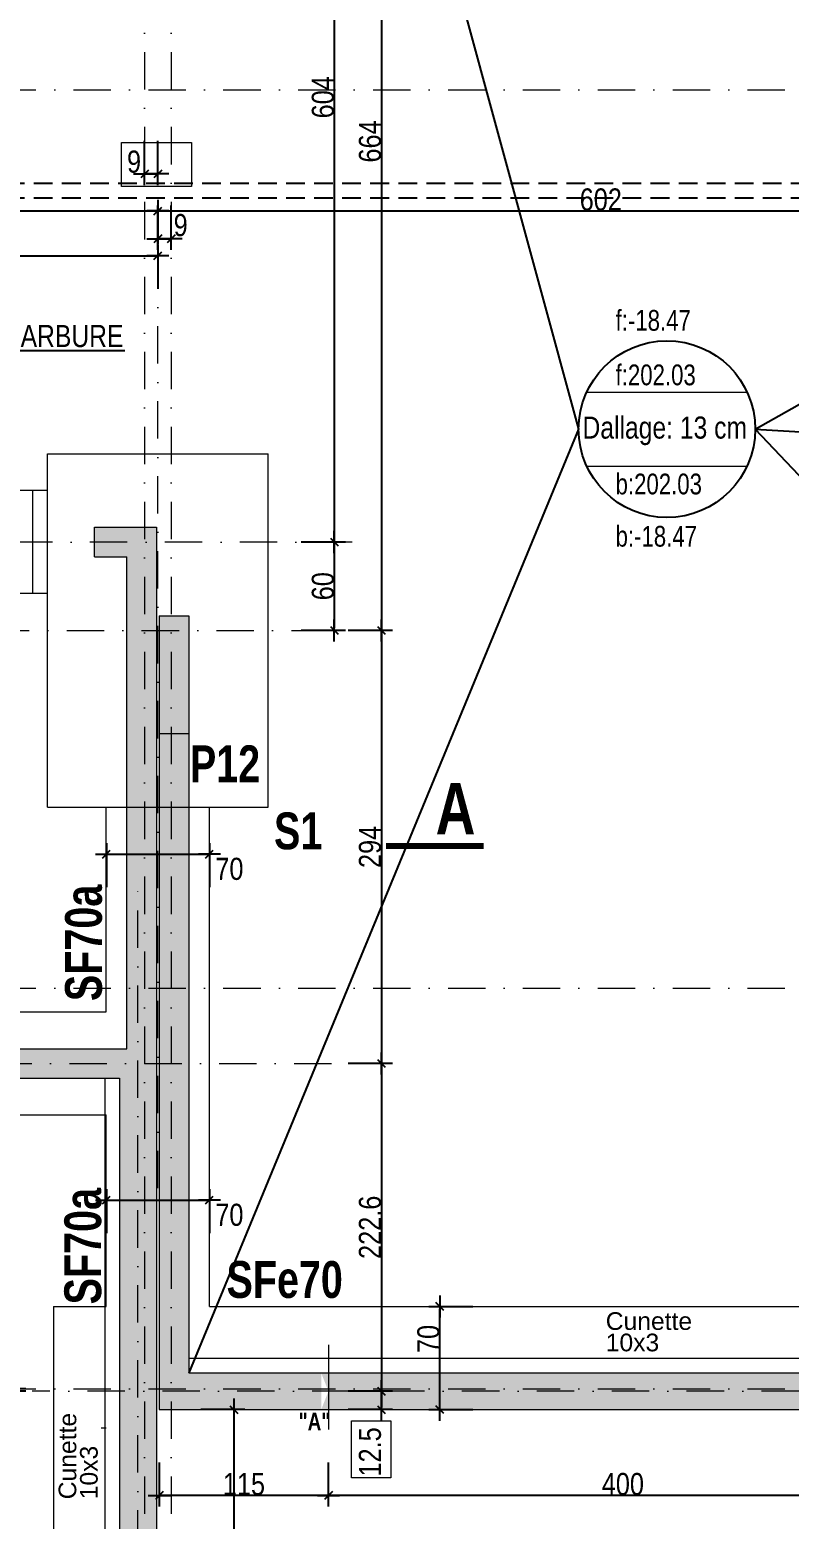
# Model space of a CAD drawing. Header units: centimetres. Extents: x -14085 to 643619, y -47998 to 35592.
# Drawn here: x 55067 to 55583, y 3173 to 4184 of the extents above; entities that cross this region are included whole.
import ezdxf
from ezdxf.enums import TextEntityAlignment as Align

# ---------------------------------------------------------------- set-up
doc = ezdxf.new("R2010")
doc.units = ezdxf.units.CM
doc.header["$PDMODE"] = 1
doc.header["$PDSIZE"] = -2
doc.linetypes.add('CACHEX2', pattern=[19.05, 12.7, -6.35])
doc.linetypes.add('TIRETPTX2', pattern=[50.8, 25.4, -12.7, 0, -12.7])
for name, color, linetype in [('01_cote_gen', 4, 'Continuous'), ('01_murs_sup', 2, 'CACHEX2'), ('01_poch_murs', 253, 'Continuous'), ('01_poch_poteaux', 250, 'Continuous'), ('01_texte', 230, 'Continuous'), ('AA_COTES', 2, 'Continuous')]:
    doc.layers.add(name, color=color, linetype=linetype)
for name, color, linetype, lineweight in [('01_murs_coup', 5, 'Continuous', 60), ('01_sem', 42, 'Continuous', 15), ('01_tram_axes', 2, 'TIRETPTX2', 9)]:
    doc.layers.add(name, color=color, linetype=linetype, lineweight=lineweight)
doc.styles.add('Eurostile', font='')
doc.styles.add('impact', font='impact.ttf')
doc.styles.add('MATTE_TXT', font='arial.ttf')
doc.styles.add('STYLE2', font='ARIALN.TTF')
doc.styles.get('Eurostile').set_extended_font_data('Eurostile')
doc.dimstyles.new('JB50', dxfattribs={"dimscale": 0.1, "dimtxt": 150, "dimasz": 15, "dimexe": 0.1, "dimexo": 0.1, "dimgap": 0.09, "dimtad": 1, "dimdec": 1, "dimdsep": 46, "dimtxsty": 'STYLE2', "dimblk1": 'BOND_G', "dimblk2": 'BOND_D', "dimsah": 1, "dimcen": 1.5, "dimdle": 0.01, "dimse1": 1, "dimse2": 1, "dimclrd": 4, "dimclre": 2, "dimclrt": 6, "dimazin": 2, "dimtfac": 2.333333, "dimtdec": 1, "dimtix": 1, "dimtmove": 2, "dimatfit": 3, "dimldrblk": 'BOND_G', "dimfxl": 1, "dimtolj": 1, "dimtzin": 0, "dimarcsym": 0})

# ---------------------------------------------------------------- blocks, each defined once
blk = doc.blocks.new('BOND_G')
at = {"layer": 'AA_COTES', "color": 0}
for p, q in [((0, -5), (0, 15)), ((5, 0), (-5, 0)), ((1.77, 1.77), (-1.77, -1.77))]:
    blk.add_line(p, q, dxfattribs=at)
blk = doc.blocks.new('BOND_D')
at = {"layer": 'AA_COTES', "color": 0}
for p, q in [((5, 0), (-5, 0)), ((-1.77, -1.77), (1.77, 1.77)), ((0, 5), (0, -15))]:
    blk.add_line(p, q, dxfattribs=at)
blk = doc.blocks.new('*D1562')
at = {"layer": '01_cote_gen', "color": 4, "lineweight": -2, "transparency": 16777216}
blk.add_line((55120.4, 3389.6), (55187.4, 3389.6), dxfattribs=at)
at = {"layer": 'Defpoints', "color": 0, "lineweight": 0, "transparency": 16777216}
for p in [(55118.9, 3392.9), (55188.9, 3392.9), (55188.9, 3389.6)]:
    blk.add_point(p, dxfattribs=at)
at = {"layer": '01_cote_gen', "color": 4, "lineweight": -2, "transparency": 16777216, "xscale": 1.5, "yscale": 1.5, "zscale": 1.5, "rotation": 180}
blk.add_blockref('BOND_G', (55118.9, 3389.6), dxfattribs=at)
at = {"layer": '01_cote_gen', "color": 4, "lineweight": -2, "transparency": 16777216, "xscale": 1.5, "yscale": 1.5, "zscale": 1.5}
blk.add_blockref('BOND_D', (55188.9, 3389.6), dxfattribs=at)
at = {"layer": '01_cote_gen', "color": 6, "lineweight": 0, "transparency": 16777216, "insert": (55202.5, 3379.5), "char_height": 15, "attachment_point": 5, "style": 'STYLE2'}
blk.add_mtext('\\A1;70', dxfattribs=at)
blk = doc.blocks.new('*D1568')
at = {"layer": '01_cote_gen', "color": 4, "lineweight": -2, "transparency": 16777216}
blk.add_line((55120.4, 3624.5), (55187.4, 3624.5), dxfattribs=at)
at = {"layer": 'Defpoints', "color": 0, "lineweight": 0, "transparency": 16777216}
for p in [(55118.9, 3627.8), (55188.9, 3627.8), (55188.9, 3624.5)]:
    blk.add_point(p, dxfattribs=at)
at = {"layer": '01_cote_gen', "color": 4, "lineweight": -2, "transparency": 16777216, "xscale": 1.5, "yscale": 1.5, "zscale": 1.5, "rotation": 180}
blk.add_blockref('BOND_G', (55118.9, 3624.5), dxfattribs=at)
at = {"layer": '01_cote_gen', "color": 4, "lineweight": -2, "transparency": 16777216, "xscale": 1.5, "yscale": 1.5, "zscale": 1.5}
blk.add_blockref('BOND_D', (55188.9, 3624.5), dxfattribs=at)
at = {"layer": '01_cote_gen', "color": 6, "lineweight": 0, "transparency": 16777216, "insert": (55202.5, 3614.4), "char_height": 15, "attachment_point": 5, "style": 'STYLE2'}
blk.add_mtext('\\A1;70', dxfattribs=at)
blk = doc.blocks.new('*D1597')
at = {"layer": '01_cote_gen', "color": 4, "lineweight": -2, "transparency": 16777216}
blk.add_line((54543.4, 4061.2), (55152.4, 4061.2), dxfattribs=at)
at = {"layer": 'Defpoints', "color": 0, "lineweight": 0, "transparency": 16777216}
for p in [(55153.9, 4061.2), (54541.9, 4053.6), (55153.9, 4040.7)]:
    blk.add_point(p, dxfattribs=at)
at = {"layer": '01_cote_gen', "color": 4, "lineweight": -2, "transparency": 16777216, "xscale": 1.5, "yscale": 1.5, "zscale": 1.5, "rotation": 180}
blk.add_blockref('BOND_G', (54541.9, 4061.2), dxfattribs=at)
at = {"layer": '01_cote_gen', "color": 4, "lineweight": -2, "transparency": 16777216, "xscale": 1.5, "yscale": 1.5, "zscale": 1.5}
blk.add_blockref('BOND_D', (55153.9, 4061.2), dxfattribs=at)
at = {"layer": '01_cote_gen', "color": 6, "lineweight": 0, "transparency": 16777216, "insert": (54847.9, 4068.9), "char_height": 15, "attachment_point": 5, "style": 'STYLE2'}
blk.add_mtext('\\A1;612', dxfattribs=at)
blk = doc.blocks.new('*D1600')
at = {"layer": '01_cote_gen', "color": 4, "lineweight": -2, "transparency": 16777216}
blk.add_line((54940.4, 4030.8), (55152.4, 4030.8), dxfattribs=at)
at = {"layer": 'Defpoints', "color": 0, "lineweight": 0, "transparency": 16777216}
for p in [(55153.9, 4030.8), (54938.9, 4023.3), (55153.9, 4013.5)]:
    blk.add_point(p, dxfattribs=at)
at = {"layer": '01_cote_gen', "color": 4, "lineweight": -2, "transparency": 16777216, "xscale": 1.5, "yscale": 1.5, "zscale": 1.5, "rotation": 180}
blk.add_blockref('BOND_G', (54938.9, 4030.8), dxfattribs=at)
at = {"layer": '01_cote_gen', "color": 4, "lineweight": -2, "transparency": 16777216, "xscale": 1.5, "yscale": 1.5, "zscale": 1.5}
blk.add_blockref('BOND_D', (55153.9, 4030.8), dxfattribs=at)
at = {"layer": '01_cote_gen', "color": 6, "lineweight": 0, "transparency": 16777216, "insert": (55046.4, 4038.5), "char_height": 15, "attachment_point": 5, "style": 'STYLE2'}
blk.add_mtext('\\A1;215', dxfattribs=at)
blk = doc.blocks.new('*D1601')
at = {"layer": '01_cote_gen', "color": 4, "lineweight": -2, "transparency": 16777216}
blk.add_line((55152.4, 4086.3), (55146.4, 4086.3), dxfattribs=at)
at = {"layer": 'Defpoints', "color": 0, "lineweight": 0, "transparency": 16777216}
for p in [(55153.9, 4105.5), (55144.9, 4094.3), (55144.9, 4086.3)]:
    blk.add_point(p, dxfattribs=at)
at = {"layer": '01_cote_gen', "color": 4, "lineweight": -2, "transparency": 16777216, "xscale": 1.5, "yscale": 1.5, "zscale": 1.5, "rotation": 180}
blk.add_blockref('BOND_D', (55144.9, 4086.3), dxfattribs=at)
at = {"layer": '01_cote_gen', "color": 4, "lineweight": -2, "transparency": 16777216, "xscale": 1.5, "yscale": 1.5, "zscale": 1.5}
blk.add_blockref('BOND_G', (55153.9, 4086.3), dxfattribs=at)
at = {"layer": '01_cote_gen', "color": 6, "lineweight": 0, "transparency": 16777216, "insert": (55137.7, 4094.6), "char_height": 15, "attachment_point": 5, "style": 'STYLE2'}
blk.add_mtext('\\A1;9', dxfattribs=at)
blk = doc.blocks.new('*D1602')
at = {"layer": '01_cote_gen', "color": 4, "lineweight": -2, "transparency": 16777216}
blk.add_line((55161.4, 4042.3), (55155.4, 4042.3), dxfattribs=at)
at = {"layer": 'Defpoints', "color": 0, "lineweight": 0, "transparency": 16777216}
for p in [(55153.9, 4085.7), (55162.9, 4085.7), (55153.9, 4042.3)]:
    blk.add_point(p, dxfattribs=at)
at = {"layer": '01_cote_gen', "color": 4, "lineweight": -2, "transparency": 16777216, "xscale": 1.5, "yscale": 1.5, "zscale": 1.5, "rotation": 180}
blk.add_blockref('BOND_D', (55153.9, 4042.3), dxfattribs=at)
at = {"layer": '01_cote_gen', "color": 4, "lineweight": -2, "transparency": 16777216, "xscale": 1.5, "yscale": 1.5, "zscale": 1.5}
blk.add_blockref('BOND_G', (55162.9, 4042.3), dxfattribs=at)
at = {"layer": '01_cote_gen', "color": 6, "lineweight": 0, "transparency": 16777216, "insert": (55169.4, 4051.5), "char_height": 15, "attachment_point": 5, "style": 'STYLE2'}
blk.add_mtext('\\A1;9', dxfattribs=at)
blk = doc.blocks.new('*D1603')
at = {"layer": '01_cote_gen', "color": 4, "lineweight": -2, "transparency": 16777216}
blk.add_line((55155.4, 4061.2), (55754.4, 4061.2), dxfattribs=at)
at = {"layer": 'Defpoints', "color": 0, "lineweight": 0, "transparency": 16777216}
for p in [(55153.9, 4056.2), (55755.9, 4061.2), (55755.9, 4006)]:
    blk.add_point(p, dxfattribs=at)
at = {"layer": '01_cote_gen', "color": 4, "lineweight": -2, "transparency": 16777216, "xscale": 1.5, "yscale": 1.5, "zscale": 1.5, "rotation": 180}
blk.add_blockref('BOND_G', (55153.9, 4061.2), dxfattribs=at)
at = {"layer": '01_cote_gen', "color": 4, "lineweight": -2, "transparency": 16777216, "xscale": 1.5, "yscale": 1.5, "zscale": 1.5}
blk.add_blockref('BOND_D', (55755.9, 4061.2), dxfattribs=at)
at = {"layer": '01_cote_gen', "color": 6, "lineweight": 0, "transparency": 16777216, "insert": (55454.9, 4068.9), "char_height": 15, "attachment_point": 5, "style": 'STYLE2'}
blk.add_mtext('\\A1;602', dxfattribs=at)
blk = doc.blocks.new('*D1699')
at = {"layer": '01_cote_gen', "color": 4, "lineweight": -2, "transparency": 16777216}
for p, q in [((55056.7, 3262.9), (55056.7, 3264.4)), ((55056.7, 3259.8), (55056.7, 3261.4)), ((55056.7, 3258.3), (55056.7, 3256.8))]:
    blk.add_line(p, q, dxfattribs=at)
at = {"layer": 'Defpoints', "color": 0, "lineweight": 0, "transparency": 16777216}
for p in [(55056.7, 3261.4), (55073.3, 3259.8), (55083.8, 3261.4)]:
    blk.add_point(p, dxfattribs=at)
at = {"layer": '01_cote_gen', "color": 4, "lineweight": -2, "transparency": 16777216, "xscale": 1.5, "yscale": 1.5, "zscale": 1.5}
for name, p, rotation in [('BOND_D', (55056.7, 3261.4), 270), ('BOND_G', (55056.7, 3259.8), 90)]:
    blk.add_blockref(name, p, dxfattribs=dict(at, rotation=rotation))
at = {"layer": '01_cote_gen', "color": 6, "lineweight": 0, "transparency": 16777216, "insert": (55049, 3245.6), "char_height": 15, "attachment_point": 5, "rotation": 90, "style": 'STYLE2'}
blk.add_mtext('\\A1;1.6', dxfattribs=at)
blk = doc.blocks.new('*D1702')
at = {"layer": '01_cote_gen', "color": 4, "lineweight": -2, "transparency": 16777216}
blk.add_line((55305.8, 3774.9), (55305.8, 3483.9), dxfattribs=at)
at = {"layer": 'Defpoints', "color": 0, "lineweight": 0, "transparency": 16777216}
for p in [(55281.2, 3776.4), (55285.4, 3482.4), (55305.8, 3482.4)]:
    blk.add_point(p, dxfattribs=at)
at = {"layer": '01_cote_gen', "color": 4, "lineweight": -2, "transparency": 16777216, "xscale": 1.5, "yscale": 1.5, "zscale": 1.5}
for name, p, rotation in [('BOND_G', (55305.8, 3776.4), 90), ('BOND_D', (55305.8, 3482.4), 270)]:
    blk.add_blockref(name, p, dxfattribs=dict(at, rotation=rotation))
at = {"layer": '01_cote_gen', "color": 6, "lineweight": 0, "transparency": 16777216, "insert": (55298.1, 3629.4), "char_height": 15, "attachment_point": 5, "rotation": 90, "style": 'STYLE2'}
blk.add_mtext('\\A1;294', dxfattribs=at)
blk = doc.blocks.new('*D1703')
at = {"layer": '01_cote_gen', "color": 4, "lineweight": -2, "transparency": 16777216}
blk.add_line((55305.8, 3480.9), (55305.8, 3261.3), dxfattribs=at)
at = {"layer": 'Defpoints', "color": 0, "lineweight": 0, "transparency": 16777216}
for p in [(55268.3, 3482.4), (55280.8, 3259.8), (55305.8, 3259.8)]:
    blk.add_point(p, dxfattribs=at)
at = {"layer": '01_cote_gen', "color": 4, "lineweight": -2, "transparency": 16777216, "xscale": 1.5, "yscale": 1.5, "zscale": 1.5}
for name, p, rotation in [('BOND_G', (55305.8, 3482.4), 90), ('BOND_D', (55305.8, 3259.8), 270)]:
    blk.add_blockref(name, p, dxfattribs=dict(at, rotation=rotation))
at = {"layer": '01_cote_gen', "color": 6, "lineweight": 0, "transparency": 16777216, "insert": (55298.1, 3371.1), "char_height": 15, "attachment_point": 5, "rotation": 90, "style": 'STYLE2'}
blk.add_mtext('\\A1;222.6', dxfattribs=at)
blk = doc.blocks.new('*D1704')
at = {"layer": '01_cote_gen', "color": 4, "lineweight": -2, "transparency": 16777216}
blk.add_line((55305.8, 3258.3), (55305.8, 3248.8), dxfattribs=at)
at = {"layer": 'Defpoints', "color": 0, "lineweight": 0, "transparency": 16777216}
for p in [(55309.9, 3259.8), (55305.8, 3247.3), (55309.9, 3247.3)]:
    blk.add_point(p, dxfattribs=at)
at = {"layer": '01_cote_gen', "color": 4, "lineweight": -2, "transparency": 16777216, "xscale": 1.5, "yscale": 1.5, "zscale": 1.5}
for name, p, rotation in [('BOND_G', (55305.8, 3259.8), 90), ('BOND_D', (55305.8, 3247.3), 270)]:
    blk.add_blockref(name, p, dxfattribs=dict(at, rotation=rotation))
at = {"layer": '01_cote_gen', "color": 6, "lineweight": 0, "transparency": 16777216, "insert": (55298.1, 3218.6), "char_height": 15, "attachment_point": 5, "rotation": 90, "style": 'STYLE2'}
blk.add_mtext('\\A1;12.5', dxfattribs=at)
blk = doc.blocks.new('*D1705')
at = {"layer": '01_cote_gen', "color": 4, "lineweight": -2, "transparency": 16777216}
blk.add_line((55305.8, 4438.9), (55305.8, 3777.9), dxfattribs=at)
at = {"layer": 'Defpoints', "color": 0, "lineweight": 0, "transparency": 16777216}
for p in [(55324.3, 4440.4), (55298.3, 3776.4), (55305.8, 3776.4)]:
    blk.add_point(p, dxfattribs=at)
at = {"layer": '01_cote_gen', "color": 4, "lineweight": -2, "transparency": 16777216, "xscale": 1.5, "yscale": 1.5, "zscale": 1.5}
for name, p, rotation in [('BOND_G', (55305.8, 4440.4), 90), ('BOND_D', (55305.8, 3776.4), 270)]:
    blk.add_blockref(name, p, dxfattribs=dict(at, rotation=rotation))
at = {"layer": '01_cote_gen', "color": 6, "lineweight": 0, "transparency": 16777216, "insert": (55298.1, 4108.4), "char_height": 15, "attachment_point": 5, "rotation": 90, "style": 'STYLE2'}
blk.add_mtext('\\A1;664', dxfattribs=at)
blk = doc.blocks.new('*D1706')
at = {"layer": '01_cote_gen', "color": 4, "lineweight": -2, "transparency": 16777216}
blk.add_line((55273.8, 4438.9), (55273.8, 3837.9), dxfattribs=at)
at = {"layer": 'Defpoints', "color": 0, "lineweight": 0, "transparency": 16777216}
for p in [(55283.3, 4440.4), (55263.9, 3836.4), (55273.8, 3836.4)]:
    blk.add_point(p, dxfattribs=at)
at = {"layer": '01_cote_gen', "color": 4, "lineweight": -2, "transparency": 16777216, "xscale": 1.5, "yscale": 1.5, "zscale": 1.5}
for name, p, rotation in [('BOND_G', (55273.8, 4440.4), 90), ('BOND_D', (55273.8, 3836.4), 270)]:
    blk.add_blockref(name, p, dxfattribs=dict(at, rotation=rotation))
at = {"layer": '01_cote_gen', "color": 6, "lineweight": 0, "transparency": 16777216, "insert": (55266.1, 4138.4), "char_height": 15, "attachment_point": 5, "rotation": 90, "style": 'STYLE2'}
blk.add_mtext('\\A1;604', dxfattribs=at)
blk = doc.blocks.new('*D1707')
at = {"layer": '01_cote_gen', "color": 4, "lineweight": -2, "transparency": 16777216}
blk.add_line((55273.8, 3834.9), (55273.8, 3777.9), dxfattribs=at)
at = {"layer": 'Defpoints', "color": 0, "lineweight": 0, "transparency": 16777216}
for p in [(55251.3, 3836.4), (55251.3, 3776.4), (55273.8, 3776.4)]:
    blk.add_point(p, dxfattribs=at)
at = {"layer": '01_cote_gen', "color": 4, "lineweight": -2, "transparency": 16777216, "xscale": 1.5, "yscale": 1.5, "zscale": 1.5}
for name, p, rotation in [('BOND_G', (55273.8, 3836.4), 90), ('BOND_D', (55273.8, 3776.4), 270)]:
    blk.add_blockref(name, p, dxfattribs=dict(at, rotation=rotation))
at = {"layer": '01_cote_gen', "color": 6, "lineweight": 0, "transparency": 16777216, "insert": (55266.1, 3806.4), "char_height": 15, "attachment_point": 5, "rotation": 90, "style": 'STYLE2'}
blk.add_mtext('\\A1;60', dxfattribs=at)
blk = doc.blocks.new('*D2060')
at = {"layer": '01_cote_gen', "color": 4, "lineweight": -2, "ltscale": 0.2, "transparency": 16777216}
blk.add_line((55345.5, 3248.8), (55345.5, 3315.8), dxfattribs=at)
at = {"layer": 'Defpoints', "color": 0, "lineweight": 0, "ltscale": 0.2, "transparency": 16777216}
for p in [(55342.5, 3317.3), (55345.5, 3317.3), (55338.5, 3247.3)]:
    blk.add_point(p, dxfattribs=at)
at = {"layer": '01_cote_gen', "color": 4, "lineweight": -2, "ltscale": 0.2, "transparency": 16777216, "xscale": 1.5, "yscale": 1.5, "zscale": 1.5}
for name, p, rotation in [('BOND_D', (55345.5, 3317.3), 90), ('BOND_G', (55345.5, 3247.3), 270)]:
    blk.add_blockref(name, p, dxfattribs=dict(at, rotation=rotation))
at = {"layer": '01_cote_gen', "color": 6, "lineweight": 0, "ltscale": 0.2, "transparency": 16777216, "insert": (55337.8, 3295.3), "char_height": 15, "attachment_point": 5, "rotation": 90, "style": 'STYLE2'}
blk.add_mtext('\\A1;70', dxfattribs=at)
blk = doc.blocks.new('*D2073')
at = {"layer": '01_cote_gen', "color": 4, "lineweight": -2, "ltscale": 0.2, "transparency": 16777216}
blk.add_line((55205.5, 3245.8), (55205.5, 2999.8), dxfattribs=at)
at = {"layer": 'Defpoints', "color": 0, "lineweight": 0, "ltscale": 0.2, "transparency": 16777216}
for p in [(55186, 3247.3), (55166.3, 2998.3), (55205.5, 2998.3)]:
    blk.add_point(p, dxfattribs=at)
at = {"layer": '01_cote_gen', "color": 4, "lineweight": -2, "ltscale": 0.2, "transparency": 16777216, "xscale": 1.5, "yscale": 1.5, "zscale": 1.5}
for name, p, rotation in [('BOND_G', (55205.5, 3247.3), 90), ('BOND_D', (55205.5, 2998.3), 270)]:
    blk.add_blockref(name, p, dxfattribs=dict(at, rotation=rotation))
at = {"layer": '01_cote_gen', "color": 6, "lineweight": 0, "ltscale": 0.2, "transparency": 16777216, "insert": (55197.8, 3147.3), "char_height": 15, "attachment_point": 5, "rotation": 90, "style": 'STYLE2'}
blk.add_mtext('\\A1;249', dxfattribs=at)
blk = doc.blocks.new('*D2078')
at = {"layer": '01_cote_gen', "color": 4, "lineweight": -2, "ltscale": 0.2, "transparency": 16777216}
blk.add_line((55668.4, 3189), (55271.4, 3189), dxfattribs=at)
at = {"layer": 'Defpoints', "color": 0, "lineweight": 0, "ltscale": 0.2, "transparency": 16777216}
for p in [(55269.9, 3233.9), (55669.9, 3233.9), (55269.9, 3189)]:
    blk.add_point(p, dxfattribs=at)
at = {"layer": '01_cote_gen', "color": 4, "lineweight": -2, "ltscale": 0.2, "transparency": 16777216, "xscale": 1.5, "yscale": 1.5, "zscale": 1.5, "rotation": 180}
blk.add_blockref('BOND_D', (55269.9, 3189), dxfattribs=at)
at = {"layer": '01_cote_gen', "color": 4, "lineweight": -2, "ltscale": 0.2, "transparency": 16777216, "xscale": 1.5, "yscale": 1.5, "zscale": 1.5}
blk.add_blockref('BOND_G', (55669.9, 3189), dxfattribs=at)
at = {"layer": '01_cote_gen', "color": 6, "lineweight": 0, "ltscale": 0.2, "transparency": 16777216, "insert": (55469.9, 3196.7), "char_height": 15, "attachment_point": 5, "style": 'STYLE2'}
blk.add_mtext('\\A1;400', dxfattribs=at)
blk = doc.blocks.new('*D2079')
at = {"layer": '01_cote_gen', "color": 4, "lineweight": -2, "ltscale": 0.2, "transparency": 16777216}
blk.add_line((55268.4, 3189), (55156.4, 3189), dxfattribs=at)
at = {"layer": 'Defpoints', "color": 0, "lineweight": 0, "ltscale": 0.2, "transparency": 16777216}
for p in [(55154.9, 3247.3), (55269.9, 3233.9), (55154.9, 3189)]:
    blk.add_point(p, dxfattribs=at)
at = {"layer": '01_cote_gen', "color": 4, "lineweight": -2, "ltscale": 0.2, "transparency": 16777216, "xscale": 1.5, "yscale": 1.5, "zscale": 1.5, "rotation": 180}
blk.add_blockref('BOND_D', (55154.9, 3189), dxfattribs=at)
at = {"layer": '01_cote_gen', "color": 4, "lineweight": -2, "ltscale": 0.2, "transparency": 16777216, "xscale": 1.5, "yscale": 1.5, "zscale": 1.5}
blk.add_blockref('BOND_G', (55269.9, 3189), dxfattribs=at)
at = {"layer": '01_cote_gen', "color": 6, "lineweight": 0, "ltscale": 0.2, "transparency": 16777216, "insert": (55212.4, 3196.7), "char_height": 15, "attachment_point": 5, "style": 'STYLE2'}
blk.add_mtext('\\A1;115', dxfattribs=at)

msp = doc.modelspace()

# ---------------------------------------------------------------- hatches: boundary and pattern name
at = {"layer": '01_poch_murs', "lineweight": 0}
h = msp.add_hatch(color=256, dxfattribs=at)
h.dxf.hatch_style = 1
h.paths.add_polyline_path([(55152.87, 3846.39), (55110.87, 3846.39), (55110.87, 3826.39), (55132.87, 3826.39), (55132.87, 3492.39), (54948.89, 3492.39), (54948.89, 3508.39), (54928.89, 3508.39), (54928.89, 3492.39), (54861.25, 3492.39), (54861.25, 3472.39), (55127.87, 3472.39), (55127.87, 2947.39), (55152.87, 2947.39)])
h = msp.add_hatch(color=256, dxfattribs=at)
h.dxf.hatch_style = 1
h.paths.add_polyline_path([(56190.88, 3750.39), (56165.88, 3750.39), (56165.88, 3272.29), (56045.88, 3272.29), (56045.88, 3730.39), (56025.88, 3730.39), (56025.88, 3272.29), (55765.87, 3272.29), (55765.87, 3706.35), (55745.87, 3706.35), (55745.87, 3272.29), (55174.87, 3272.29), (55174.87, 3706.35), (55154.87, 3706.35), (55154.87, 3247.29), (56165.88, 3247.29), (56165.88, 3230.39), (56165.88, 3200.39), (56165.88, 2324.39), (56190.88, 2324.39)])
at = {"layer": '01_poch_poteaux', "lineweight": 0}
h = msp.add_hatch(color=256, dxfattribs=at)
h.dxf.hatch_style = 1
h.paths.add_polyline_path([(55174.87, 3786.35), (55154.87, 3786.35), (55154.87, 3706.35), (55174.87, 3706.35)])

# ---------------------------------------------------------------- linework, layer by layer
at = {"layer": '01_cote_gen', "lineweight": 0}
for points in [[(55129.13, 4107.6), (55176.76, 4107.6), (55176.76, 4077.73), (55129.13, 4077.73)], [(55285.44, 3239.76), (55312.14, 3239.76), (55312.14, 3200.97), (55285.44, 3200.97)]]:
    msp.add_lwpolyline(points, close=True, dxfattribs=at)
at = {"layer": '01_murs_coup', "linetype": 'Continuous', "lineweight": 5}
for p, q in [((55445.35, 3938.14), (55554.37, 3938.14)), ((55445.35, 3887.99), (55554.37, 3887.99))]:
    msp.add_line(p, q, dxfattribs=at)
at = {"layer": '01_murs_coup', "lineweight": 18}
for p, q in [((55110.87, 3846.39), (55152.87, 3846.39)), ((55110.87, 3826.39), (55132.87, 3826.39)), ((55132.87, 3492.39), (55132.87, 3826.39)), ((55154.87, 3786.35), (55154.87, 3247.29)), ((55174.87, 3786.35), (55174.87, 3272.29)), ((54948.89, 3492.39), (55132.87, 3492.39)), ((54757.89, 3472.39), (55127.87, 3472.39)), ((55127.87, 3472.39), (55127.87, 2947.39)), ((55152.87, 3472.39), (55152.87, 2324.39)), ((55174.87, 3272.29), (55745.87, 3272.29)), ((55154.87, 3247.29), (56153.38, 3247.29))]:
    msp.add_line(p, q, dxfattribs=at)
at = {"layer": '01_murs_coup', "lineweight": 0}
for p, q in [((55110.87, 3826.39), (55110.87, 3846.39)), ((55154.87, 3786.35), (55174.87, 3786.35))]:
    msp.add_line(p, q, dxfattribs=at)
at = {"layer": '01_murs_coup', "lineweight": 5}
for p, q in [((55152.87, 3846.39), (55152.87, 2324.39)), ((54948.89, 3492.39), (55132.87, 3492.39)), ((54757.89, 3472.39), (55127.87, 3472.39)), ((55174.87, 3272.29), (55745.87, 3272.29))]:
    msp.add_line(p, q, dxfattribs=at)
at = {"layer": '01_murs_sup'}
for p, q in [((56777.83, 4079.87), (52428.87, 4079.87)), ((56777.83, 4069.87), (52428.87, 4069.87))]:
    msp.add_line(p, q, dxfattribs=at)
at = {"layer": '01_poch_poteaux', "lineweight": 0}
msp.add_line((55154.87, 3706.35), (55174.87, 3706.35), dxfattribs=at)
at = {"layer": '01_sem', "lineweight": 0}
for p, q in [((55078.87, 3896.37), (55228.87, 3896.37)), ((55078.87, 3656.37), (55078.87, 3896.37)), ((55228.87, 3656.37), (55228.87, 3896.37)), ((55078.87, 3871.39), (54956.87, 3871.39)), ((55068.87, 3801.39), (55068.87, 3871.39)), ((55078.87, 3801.39), (54956.87, 3801.39)), ((55152.87, 3776.37), (55154.87, 3776.37)), ((55078.87, 3656.37), (55228.87, 3656.37)), ((55118.87, 3517.39), (55118.87, 3656.37)), ((54732.89, 3517.39), (55118.87, 3517.39)), ((55117.87, 3472.39), (55117.87, 2947.39)), ((54732.89, 3447.39), (55118.87, 3447.39))]:
    msp.add_line(p, q, dxfattribs=at)
at = {"layer": '01_sem', "ltscale": 2}
for p, q in [((55188.87, 3317.29), (55188.87, 3656.37)), ((55118.87, 3317.29), (55118.87, 3447.39)), ((55082.87, 3317.29), (55118.87, 3317.29)), ((55082.87, 3317.29), (55082.87, 2962.39)), ((55188.87, 3317.29), (55730.87, 3317.29)), ((55174.87, 3282.29), (56165.88, 3282.29)), ((55118.87, 3234.79), (55115.37, 3234.79))]:
    msp.add_line(p, q, dxfattribs=at)
at = {"layer": '01_sem', "lineweight": 5}
msp.add_line((55269.87, 3291.4), (55269.87, 3233.9), dxfattribs=at)
msp.add_solid([(55264.87, 3272.29), (55264.87, 3247.29), (55274.87, 3247.29), (55274.87, 3272.29)], dxfattribs=at)
at = {"layer": '01_texte'}
for p, q in [((55559.86, 3913.07), (57282.83, 4889.39)), ((55174.87, 4884.39), (55439.86, 3913.07)), ((54979, 3966.5), (55131.5, 3966.5)), ((55439.86, 3913.07), (55174.87, 3272.29)), ((55559.86, 3913.07), (57282.83, 3811.39)), ((55559.86, 3913.07), (56165.88, 3272.29))]:
    msp.add_line(p, q, dxfattribs=at)
at = {"layer": '01_texte', "const_width": 4}
msp.add_lwpolyline([(55375.33, 3630.06), (55308.94, 3630.06)], dxfattribs=at)
at = {"layer": '01_texte'}
msp.add_circle((55499.86, 3913.07), 60, dxfattribs=at)
at = {"layer": '01_tram_axes'}
for p, q in [((55144.87, 5747.02), (55144.87, 2230.67)), ((55162.87, 5747.02), (55162.87, 2230.67)), ((49904.77, 4143.39), (57545.8, 4143.39)), ((55153.87, 3397.71), (55153.87, 4009.59)), ((55285.83, 3836.39), (54280.08, 3836.39)), ((55041.08, 3776.37), (55281.17, 3776.37)), ((55140.37, 2237.47), (55140.37, 3606.42)), ((49904.77, 3533.39), (57545.8, 3533.39)), ((54686.61, 3482.39), (55285.4, 3482.39)), ((49904.77, 3261.39), (57545.8, 3261.39)), ((56302.15, 3259.79), (55068.53, 3259.79))]:
    msp.add_line(p, q, dxfattribs=at)

# ---------------------------------------------------------------- texts
at = {"layer": '01_texte', "style": 'Eurostile', "width": 0.8}
for s, p in [('f:-18.47', (55464.95, 3979.88)), ('f:202.03', (55464.95, 3942.84)), ('b:202.03', (55464.95, 3868.77)), ('b:-18.47', (55464.95, 3833.29))]:
    msp.add_text(s, height=14.097, rotation=0, dxfattribs=at).set_placement(p)
at = {"layer": '01_texte', "style": 'MATTE_TXT', "width": 0.8}
msp.add_text('HYDROCARBURE', height=15, dxfattribs=at).set_placement((54988, 3964.3), align=Align.BOTTOM_LEFT)
msp.add_text('Dallage: 13 cm', height=15, dxfattribs=at).set_placement((55498.37, 3902.13), align=Align.BOTTOM_CENTER)
at = {"layer": '01_texte', "style": 'impact'}
for s, height, p in [('P12', 25, (55223.38, 3665.82)), ('A', 35, (55369.72, 3627.38)), ('S1', 25, (55265.64, 3620.27)), ('SFe70', 25, (55279.58, 3315.69))]:
    msp.add_text(s, height=height, dxfattribs=at).set_placement(p, align=Align.BOTTOM_RIGHT)
for p in [(55123.35, 3603.71), (55122.85, 3397.79)]:
    msp.add_text('SF70a', height=25, rotation=90, dxfattribs=at).set_placement(p, align=Align.BOTTOM_RIGHT)
at = {"layer": '01_texte'}
for s, style, p in [('Cunette', 'MATTE_TXT', (55458.26, 3301.45)), ('10x3', 'MATTE_TXT', (55458.26, 3286.91)), ('"A"', 'impact', (55249.57, 3233.25))]:
    msp.add_text(s, height=12, dxfattribs=dict(at, style=style)).set_placement(p)
at = {"layer": '01_texte', "style": 'MATTE_TXT'}
for s, p in [('Cunette', (55098.45, 3186.42)), ('10x3', (55112.99, 3186.42))]:
    msp.add_text(s, height=12, rotation=90, dxfattribs=at).set_placement(p)

# ---------------------------------------------------------------- dimensions: what is measured, and where the dimension line sits
at = {"layer": '01_cote_gen', "lineweight": 0}
for base, p1, p2, picture, middle in [((55273.77, 3836.39), (55283.3, 4440.39), (55263.92, 3836.39), '*D1706', (55266.11, 4138.39)), ((55305.8, 3776.37), (55324.26, 4440.39), (55298.3, 3776.37), '*D1705', (55298.14, 4108.38)), ((55273.77, 3776.37), (55251.27, 3836.39), (55251.27, 3776.37), '*D1707', (55266.11, 3806.38)), ((55305.8, 3482.39), (55281.17, 3776.37), (55285.4, 3482.39), '*D1702', (55298.14, 3629.38)), ((55305.8, 3259.79), (55268.35, 3482.39), (55280.83, 3259.79), '*D1703', (55298.14, 3371.09))]:
    dim = msp.add_linear_dim(base=base, p1=p1, p2=p2, angle=90, dimstyle='JB50', dxfattribs=at)
    dim.commit()
    dim.dimension.update_dxf_attribs({"geometry": picture, "text_midpoint": middle})
for base, p1, p2, picture, middle in [((55144.87, 4086.34), (55153.87, 4105.45), (55144.87, 4094.31), '*D1601', (55137.65, 4094.59)), ((55153.87, 4042.34), (55162.87, 4085.73), (55153.87, 4085.73), '*D1602', (55169.35, 4051.47)), ((55188.87, 3624.55), (55118.87, 3627.82), (55188.87, 3627.82), '*D1568', (55202.52, 3614.44)), ((55188.87, 3389.63), (55118.87, 3392.9), (55188.87, 3392.9), '*D1562', (55202.52, 3379.52))]:
    dim = msp.add_linear_dim(base=base, p1=p1, p2=p2, dimstyle='JB50', dxfattribs=at)
    dim.commit()
    dim.dimension.update_dxf_attribs({"geometry": picture, "text_midpoint": middle, "dimtype": 160})
for base, p1, p2, picture, middle in [((55153.87, 4061.21), (54541.87, 4053.59), (55153.87, 4040.75), '*D1597', (54847.87, 4068.88)), ((55755.87, 4061.21), (55153.87, 4056.19), (55755.87, 4005.96), '*D1603', (55454.87, 4068.88)), ((55153.87, 4030.79), (54938.89, 4023.29), (55153.87, 4013.52), '*D1600', (55046.38, 4038.45))]:
    dim = msp.add_linear_dim(base=base, p1=p1, p2=p2, dimstyle='JB50', dxfattribs=at)
    dim.commit()
    dim.dimension.update_dxf_attribs({"geometry": picture, "text_midpoint": middle})
at = {"layer": '01_cote_gen', "lineweight": 0, "ltscale": 0.2}
for base, p1, p2, picture, middle in [((55345.5, 3317.29), (55338.5, 3247.29), (55342.5, 3317.29), '*D2060', (55337.83, 3295.29)), ((55205.5, 2998.29), (55186, 3247.29), (55166.26, 2998.29), '*D2073', (55197.83, 3147.29))]:
    dim = msp.add_linear_dim(base=base, p1=p1, p2=p2, angle=90, dimstyle='JB50', dxfattribs=at)
    dim.commit()
    dim.dimension.update_dxf_attribs({"geometry": picture, "text_midpoint": middle, "dimtype": 160})
at = {"layer": '01_cote_gen', "lineweight": 0}
for base, p1, p2, picture, middle in [((55056.68, 3261.39), (55073.29, 3259.79), (55083.8, 3261.39), '*D1699', (55049.01, 3245.57)), ((55305.8, 3247.29), (55309.94, 3259.79), (55309.94, 3247.29), '*D1704', (55298.14, 3218.63))]:
    dim = msp.add_linear_dim(base=base, p1=p1, p2=p2, angle=90, dimstyle='JB50', dxfattribs=at)
    dim.commit()
    dim.dimension.update_dxf_attribs({"geometry": picture, "text_midpoint": middle, "dimtype": 160})
at = {"layer": '01_cote_gen', "lineweight": 0, "ltscale": 0.2}
for base, p1, p2, picture, middle in [((55154.87, 3189), (55269.87, 3233.9), (55154.87, 3247.29), '*D2079', (55212.37, 3196.67)), ((55269.87, 3189), (55669.87, 3233.9), (55269.87, 3233.9), '*D2078', (55469.87, 3196.67))]:
    dim = msp.add_linear_dim(base=base, p1=p1, p2=p2, dimstyle='JB50', dxfattribs=at)
    dim.commit()
    dim.dimension.update_dxf_attribs({"geometry": picture, "text_midpoint": middle})

doc.saveas('drawing.dxf')
